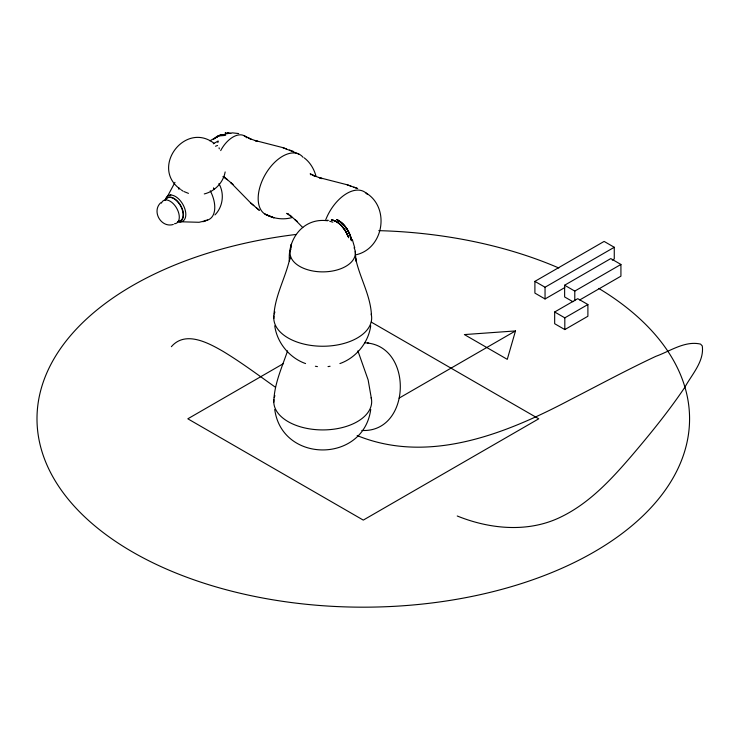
<?xml version="1.0" encoding="UTF-8"?>
<svg xmlns="http://www.w3.org/2000/svg" width="740" height="740" viewBox="0 0 740 740"><rect width="100%" height="100%" fill="white"/><g stroke="black" fill="none" stroke-linecap="round" stroke-linejoin="round"><path stroke-width="1.11" d="M178.969 187.904L178.756 189.172M273.8 318.505C273.93 296.907 285.825 277.935 290.108 257.215L289.405 261.155C287.49 239.076 303.113 218.18 326.266 220.622M273.8 402.181C274.105 384.171 281.903 367.614 287.573 350.862M290.367 250.638L291.347 244.237L290.728 247.845M225.154 171.939C223.314 182.512 214.702 191.466 204.277 193.936M370.731 325.785C368.437 342.703 355.996 357.901 339.901 363.571M370.731 409.461C363.46 463.425 282.005 463.425 274.734 409.461M515.493 330.928L507.27 359.344L464.387 334.582L515.493 330.928L399.101 398.12M166.713 197.784L174.982 182.364M217.976 141.423L217.875 142.561M213.629 139.314L217.024 136.447A16.104 12.09 36.5 0 1 218.855 135.744A16.53 12.414 36.5 0 1 221.815 135.254A17.168 12.885 36.5 0 1 224.636 135.365M160.746 202.723C151.404 211.344 161.163 228.244 173.299 224.46M214.97 214.905C222.999 206.784 224.618 193.482 218.911 183.631M214.794 138.445L218.994 135.503A16.946 12.737 36.3 0 1 225.829 134.911A17.02 12.821 36 0 0 223.942 134.773M171.375 346.69C185.379 330.336 208.292 342.851 223.073 351.38C241.221 362.35 258.232 375.06 275.521 387.316M215.728 137.714L219.179 135.54A16.372 12.33 36.1 0 1 223.942 134.754M215.581 137.603L218.929 135.938L224.248 135.494M213.305 143.791L218.161 140.988M283.531 363.543L187.821 418.803L363.285 520.1L538.748 418.803L371.258 322.104M564.824 287.546L545.047 298.96L534.9 293.096L534.9 281.376L604.118 241.416L614.265 247.28L614.265 259L612.285 260.138M534.9 281.376L545.047 287.24L614.265 247.28M572.936 301.744L564.629 296.943L564.629 285.224L610.778 258.584L620.925 264.448L620.925 276.168L579.698 299.968M564.629 285.224L574.786 291.088L620.925 264.448M554.667 311.993L577.737 298.673L587.893 304.529L587.893 316.248L564.814 329.578L554.667 323.713L554.667 311.993L564.814 317.849L587.893 304.529M209.892 140.85L217.69 136.382M326.849 220.649L327.875 220.178M327.126 220.816L328.153 220.335M356.504 254.671C384.014 248.076 390.257 207.034 365.653 192.733M215.506 146.224L217.542 145.493M180.56 221.769L199.069 222.287L205.803 220.696M202.917 221.741L207.598 220.067M226.588 133.755L232.517 132.867L238.678 133.552M292.152 217.514C283.059 220.178 273.236 218.624 264.994 214.128L274.022 217.828L267.649 215.34M328.033 366.615L330.077 366.263M180.199 221.871L180.051 221.871A14.68 8.473 60 0 0 181.689 202.51A14.68 8.473 60 0 0 165.224 200.392M179.876 221.861L177.73 221.612M364.764 342.824C413.66 344.664 411.56 433.011 361.832 430.458M367.447 342.981L368.668 343.046M228.679 132.969L227.661 132.876L230.788 133.496M227.152 132.821L228.207 132.922M179.663 221.852L178.257 221.676M315.388 366.263L317.432 366.615M331.668 219.993C340.261 221.741 346.024 229.9 348.716 237.771M298.84 154.049L282.819 147.621L254.976 140.48L257.779 141.497L248.279 138.084L250.934 139.046L243.839 135.559M353.868 187.165L357.707 188.552L347.162 184.769L319.319 177.628L322.122 178.645L312.622 175.232L315.277 176.194L310.217 173.706M329.67 221.214L332.806 222.185M188.45 193.371L184.001 191.577M305.565 363.571C289.47 357.901 277.028 342.703 274.734 325.785M457.246 515.993C490.148 529.331 528.85 532.976 561.438 516.724C589.641 502.923 611.305 479.418 631.479 455.97C650.257 433.945 668.553 411.431 684.759 387.427C691.687 374.634 704.452 361.397 702.269 345.922L700.567 344.109C685.009 340.465 670.033 351.26 655.871 356.319C627.095 369.796 599.132 384.92 570.873 399.424C506.604 433.437 429.154 464.887 357.152 435.564M282.819 147.621L286.519 148.953M289.525 150.017L293.364 151.404M347.162 184.769L350.862 186.101M337.052 219.835C344.655 223.813 349.622 231.805 351.324 240.065M337.912 220.279C345.136 224.405 349.909 232.092 351.583 240.121M286.5 213.351L291.782 216.894L289.627 215.072L297.323 221.593L295.047 219.669L302.78 227.578M223.036 176.786L227.439 179.737L225.275 177.915L232.98 184.445L230.704 182.521L250.804 203.065L259.361 210.308L256.234 207.672M214.091 143.329C184.898 120.814 149.822 167.86 180.468 189.329M181.3 189.921L182.983 191.096M304.233 157.879C310.162 162.347 314.093 169.099 316.008 176.203M250.804 203.065L253.811 205.6M213.647 188.321L214.138 189.551L213.564 187.942M347.874 235.912C344.868 228.753 339.429 221.399 331.391 219.826A18.926 10.924 60 0 1 341.242 225.515L345.774 231.574L348.133 236.791M352.296 239.446L354.738 247.845M357.892 350.862L368.141 379.935L371.471 399.091M219.077 147.787L219.262 148.842M371.471 315.416C370.638 295.306 359.631 277.593 355.579 258.204L356.06 261.155L355.228 251.322M574.786 291.088L574.786 300.671M564.814 317.849L564.814 329.578M545.047 287.24L545.047 298.96M598.79 288.424A326.285 188.376 0 0 1 541.717 576.515A326.285 188.376 0 0 1 61.855 490.916A326.285 188.376 0 0 1 296.204 234.441M378.806 230.64A326.285 188.376 0 0 1 558.82 267.991M170.292 195.129A14.68 8.473 60 0 1 170.672 194.62A14.68 8.473 60 0 0 170.144 195.36M336.774 219.706A18.926 10.924 60 0 1 351.407 240.722M267.936 215.423A34.502 19.925 -60 0 1 265.938 173.41A34.502 19.925 -60 0 1 303.086 157.352M220.696 150.608A23.005 13.283 -60 0 1 246.67 137.76M224.192 176.694A23.005 13.283 -60 0 1 223.24 176.481M325.489 220.446A34.502 19.925 -60 0 1 367.429 194.5M310.356 174.196A23.005 13.283 -60 0 1 311.013 174.908M288.545 213.842A23.005 13.283 -60 0 1 287.582 213.629M210.262 190.781A26.104 15.068 60 0 1 205.165 220.492M161.431 203.112A13.052 7.539 60 0 1 176.12 207.265A13.052 7.539 60 0 1 174.501 223.739M371.175 313.973A48.942 28.259 0 0 1 324.481 346.228A48.942 28.259 0 0 1 273.911 315.98M274.29 313.973A48.942 28.259 0 0 1 274.91 311.984M354.044 247.733A32.625 18.842 0 0 1 323.898 271.867A32.625 18.842 0 0 1 290.848 249.038M371.175 397.648A48.942 28.259 0 0 1 324.481 429.903A48.942 28.259 0 0 1 273.911 399.646M274.29 397.648A48.942 28.259 0 0 1 274.91 395.66M165.094 200.161A13.459 7.77 60 0 1 180.19 204.656A13.459 7.77 60 0 1 178.645 221.602M165.233 200.263A13.172 7.604 60 0 1 180.005 204.924A13.172 7.604 60 0 1 178.433 221.408M170.191 195.351A14.671 8.473 60 0 1 170.718 194.611M336.765 219.567A18.926 10.924 60 0 1 351.546 240.63M225.589 133.098L224.997 133.135L226.2 133.098L225.589 133.098"/></g></svg>
